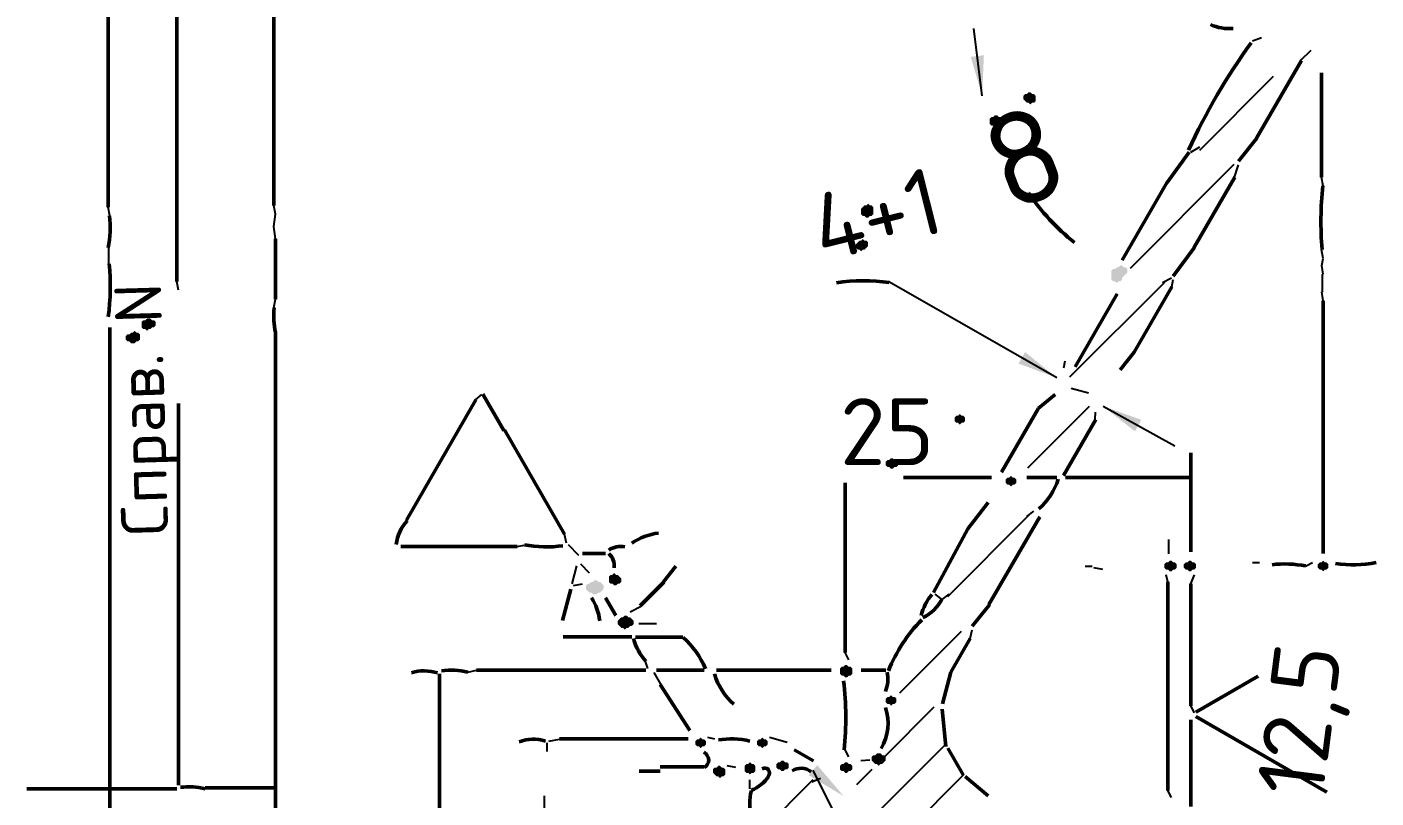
# Model space of a CAD drawing. Header units: millimetres. Extents: x -6 to 427, y -3 to 297.
# Drawn here: x -6.3 to 94.5, y 172.8 to 230.4 of the extents above; entities that cross this region are included whole.
import ezdxf

# ---------------------------------------------------------------- set-up
doc = ezdxf.new("R2010")
doc.units = ezdxf.units.MM
for name, color, linetype, lineweight in [('DIMS', 4, 'Continuous', 25), ('MAIN', 7, 'Continuous', 50), ('TEXT', 7, 'Continuous', 25), ('THIN', 3, 'Continuous', 25)]:
    doc.layers.add(name, color=color, linetype=linetype, lineweight=lineweight)
doc.styles.add('ESKD', font='isocpeur.ttf', dxfattribs={"oblique": 15})
doc.dimstyles.new('ESKD', dxfattribs={"dimtxt": 5, "dimasz": 3, "dimexe": 2, "dimexo": 0, "dimgap": 1, "dimtad": 1, "dimtxsty": 'ESKD', "dimcen": 2.5, "dimclrd": 256, "dimclre": 256, "dimclrt": 256, "dimadec": 0, "dimazin": 3, "dimtfac": 1, "dimtmove": 0, "dimatfit": 3, "dimlwd": 25, "dimlwe": 25})

# ---------------------------------------------------------------- blocks, each defined once
blk = doc.blocks.new('_CLOSEDFILLED')
at = {"color": 0, "linetype": 'BYBLOCK'}
blk.add_solid([(-1, 0.164), (0, 0), (-1, -0.164)], dxfattribs=at)
blk = doc.blocks.new('*D7')
at = {"lineweight": 25}
for p, q in [((52.47, 174.89), (69.51, 140.41)), ((69.51, 140.41), (79.51, 140.41))]:
    blk.add_line(p, q, dxfattribs=at)
at = {"layer": 'Defpoints'}
for p in [(6.2, 214.1), (54.76, 172.95)]:
    blk.add_point(p, dxfattribs=at)
at = {"layer": 'DIMS', "xscale": 3, "yscale": 3, "rotation": -40.27334355737531}
blk.add_blockref('_CLOSEDFILLED', (54.76, 172.95), dxfattribs=at)
at = {"layer": 'DIMS', "insert": (74.51, 143.91), "char_height": 5, "attachment_point": 5, "style": 'ESKD'}
blk.add_mtext('R7', dxfattribs=at)

msp = doc.modelspace()

# ---------------------------------------------------------------- hatches: boundary and pattern name
at = {"layer": 'DIMS'}
h = msp.add_hatch(color=256, dxfattribs=at)
h.dxf.hatch_style = 1
h.paths.add_polyline_path([(68.584, 225.54), (68.452, 225.408), (68.32, 225.408), (68.188, 225.276), (68.188, 225.012), (68.452, 224.748), (68.584, 224.748), (68.715, 224.616), (68.847, 224.748), (68.979, 224.748), (69.111, 224.88), (69.111, 225.276), (68.979, 225.408), (68.847, 225.408), (68.715, 225.54)])
h = msp.add_hatch(color=256, dxfattribs=at)
h.dxf.hatch_style = 1
h.paths.add_polyline_path([(66.08, 223.823), (65.948, 223.691), (65.816, 223.691), (65.685, 223.559), (65.685, 223.163), (65.816, 223.031), (65.948, 223.031), (66.08, 222.899), (66.212, 222.899), (66.344, 223.031), (66.475, 223.031), (66.607, 223.163), (66.607, 223.559), (66.475, 223.691), (66.344, 223.691), (66.212, 223.823)])
h = msp.add_hatch(color=256, dxfattribs=at)
h.dxf.hatch_style = 1
h.paths.add_polyline_path([(56.593, 217.219), (56.461, 217.087), (56.329, 217.087), (56.066, 216.823), (56.066, 216.426), (56.198, 216.294), (56.329, 216.294), (56.461, 216.162), (56.593, 216.162), (56.725, 216.294), (56.856, 216.294), (56.988, 216.426), (56.988, 216.955), (56.856, 217.087), (56.725, 217.087)])
h = msp.add_hatch(color=256, dxfattribs=at)
h.dxf.hatch_style = 1
h.paths.add_polyline_path([(56.198, 214.577), (56.066, 214.445), (55.934, 214.445), (55.671, 214.181), (55.671, 213.917), (55.802, 213.785), (55.934, 213.785), (56.066, 213.652), (56.198, 213.785), (56.329, 213.785), (56.593, 214.049), (56.593, 214.313), (56.461, 214.445), (56.329, 214.445)])
h = msp.add_hatch(color=256, dxfattribs=at)
h.dxf.hatch_style = 1
h.paths.add_polyline_path([(75.435, 212.596), (75.304, 212.464), (75.172, 212.464), (75.04, 212.332), (74.908, 212.332), (74.776, 212.199), (74.776, 211.539), (74.908, 211.407), (75.04, 211.407), (75.172, 211.275), (75.304, 211.407), (75.435, 211.407), (75.567, 211.539), (75.567, 211.671), (75.962, 212.067), (75.962, 212.332), (75.831, 212.464), (75.699, 212.464), (75.567, 212.596)])
h = msp.add_hatch(color=256, dxfattribs=at)
h.dxf.hatch_style = 1
h.paths.add_polyline_path([(1.779, 207.708), (1.647, 207.576), (1.515, 207.576), (1.384, 207.444), (1.252, 207.444), (1.12, 207.312), (1.12, 207.048), (1.252, 206.916), (1.384, 206.916), (1.515, 206.784), (1.779, 206.784), (1.911, 206.916), (2.042, 206.916), (2.174, 207.048), (2.174, 207.444), (2.042, 207.576), (1.911, 207.576)])
h = msp.add_hatch(color=256, dxfattribs=at)
h.dxf.hatch_style = 1
h.paths.add_polyline_path([(2.701, 208.633), (2.569, 208.501), (2.438, 208.501), (2.306, 208.369), (2.306, 207.973), (2.438, 207.841), (2.569, 207.841), (2.701, 207.708), (2.833, 207.841), (2.965, 207.841), (3.096, 207.973), (3.228, 207.973), (3.36, 208.105), (3.36, 208.369), (3.228, 208.501), (3.096, 208.501), (2.965, 208.633)])
h = msp.add_hatch(color=256, dxfattribs=at)
h.dxf.hatch_style = 1
h.paths.add_polyline_path([(63.445, 201.5), (63.313, 201.368), (63.181, 201.368), (63.049, 201.236), (63.049, 200.972), (63.181, 200.84), (63.313, 200.84), (63.445, 200.708), (63.576, 200.84), (63.708, 200.84), (63.84, 200.972), (63.84, 201.236), (63.708, 201.368), (63.576, 201.368)])
h = msp.add_hatch(color=256, dxfattribs=at)
h.dxf.hatch_style = 1
h.paths.add_polyline_path([(58.306, 198.198), (58.174, 198.066), (58.042, 198.066), (57.911, 197.934), (57.911, 197.67), (58.042, 197.538), (58.174, 197.538), (58.306, 197.406), (58.438, 197.406), (58.569, 197.538), (58.701, 197.538), (58.833, 197.67), (58.833, 197.934), (58.701, 198.066), (58.569, 198.066), (58.438, 198.198)])
h = msp.add_hatch(color=256, dxfattribs=at)
h.dxf.hatch_style = 1
h.paths.add_polyline_path([(67.266, 196.877), (67.134, 196.745), (67.002, 196.745), (66.871, 196.613), (66.871, 196.349), (67.002, 196.217), (67.134, 196.217), (67.266, 196.085), (67.398, 196.217), (67.529, 196.217), (67.661, 196.349), (67.661, 196.613), (67.529, 196.745), (67.398, 196.745)])
h = msp.add_hatch(color=256, dxfattribs=at)
h.dxf.hatch_style = 1
h.paths.add_polyline_path([(79.125, 190.537), (78.993, 190.405), (78.861, 190.405), (78.729, 190.273), (78.729, 190.009), (78.861, 189.877), (78.993, 189.877), (79.125, 189.744), (79.256, 189.744), (79.388, 189.877), (79.52, 189.877), (79.652, 190.009), (79.652, 190.273), (79.52, 190.405), (79.388, 190.405), (79.256, 190.537)])
h = msp.add_hatch(color=256, dxfattribs=at)
h.dxf.hatch_style = 1
h.paths.add_polyline_path([(80.574, 190.537), (80.442, 190.405), (80.311, 190.405), (80.179, 190.273), (80.179, 190.009), (80.311, 189.877), (80.442, 189.877), (80.574, 189.744), (80.706, 189.744), (80.838, 189.877), (80.969, 189.877), (81.101, 190.009), (81.101, 190.273), (80.969, 190.405), (80.838, 190.405), (80.706, 190.537)])
h = msp.add_hatch(color=256, dxfattribs=at)
h.dxf.hatch_style = 1
h.paths.add_polyline_path([(90.588, 190.537), (90.456, 190.405), (90.325, 190.405), (90.193, 190.273), (90.193, 190.009), (90.325, 189.877), (90.456, 189.877), (90.588, 189.744), (90.72, 189.877), (90.852, 189.877), (90.984, 190.009), (90.984, 190.273), (90.852, 190.405), (90.72, 190.405)])
h = msp.add_hatch(color=256, dxfattribs=at)
h.dxf.hatch_style = 1
h.paths.add_polyline_path([(37.619, 189.612), (37.487, 189.48), (37.355, 189.48), (37.224, 189.348), (37.224, 188.952), (37.355, 188.82), (37.487, 188.82), (37.619, 188.688), (37.751, 188.688), (37.882, 188.82), (38.014, 188.82), (38.146, 188.952), (38.146, 189.216), (37.882, 189.48), (37.751, 189.48)])
h = msp.add_hatch(color=256, dxfattribs=at)
h.dxf.hatch_style = 1
h.paths.add_polyline_path([(36.169, 189.084), (36.038, 188.952), (35.906, 188.952), (35.774, 188.82), (35.642, 188.82), (35.511, 188.688), (35.511, 188.424), (35.774, 188.159), (35.906, 188.159), (36.038, 188.027), (36.301, 188.027), (36.433, 188.159), (36.565, 188.159), (36.828, 188.424), (36.828, 188.688), (36.565, 188.952), (36.433, 188.952), (36.301, 189.084)])
h = msp.add_hatch(color=256, dxfattribs=at)
h.dxf.hatch_style = 1
h.paths.add_polyline_path([(38.409, 186.442), (38.278, 186.31), (38.146, 186.31), (37.882, 186.046), (37.882, 185.782), (38.146, 185.518), (38.278, 185.518), (38.409, 185.386), (38.541, 185.518), (38.673, 185.518), (38.805, 185.65), (38.936, 185.65), (39.068, 185.782), (39.068, 186.046), (38.805, 186.31), (38.673, 186.31), (38.541, 186.442)])
h = msp.add_hatch(color=256, dxfattribs=at)
h.dxf.hatch_style = 1
h.paths.add_polyline_path([(54.88, 182.744), (54.748, 182.612), (54.616, 182.612), (54.485, 182.48), (54.485, 182.083), (54.616, 181.951), (54.748, 181.951), (54.88, 181.819), (55.012, 181.819), (55.144, 181.951), (55.275, 181.951), (55.407, 182.083), (55.407, 182.48), (55.275, 182.612), (55.144, 182.612), (55.012, 182.744)])
h = msp.add_hatch(color=256, dxfattribs=at)
h.dxf.hatch_style = 1
h.paths.add_polyline_path([(58.306, 180.498), (58.174, 180.366), (58.042, 180.366), (57.911, 180.234), (57.911, 179.97), (58.042, 179.838), (58.174, 179.838), (58.306, 179.706), (58.438, 179.838), (58.569, 179.838), (58.701, 179.97), (58.701, 180.234), (58.569, 180.366), (58.438, 180.366)])
h = msp.add_hatch(color=256, dxfattribs=at)
h.dxf.hatch_style = 1
h.paths.add_polyline_path([(44.075, 177.328), (43.944, 177.196), (43.812, 177.196), (43.68, 177.064), (43.68, 176.8), (43.812, 176.668), (43.944, 176.668), (44.075, 176.536), (44.207, 176.668), (44.339, 176.668), (44.471, 176.8), (44.471, 177.064), (44.339, 177.196), (44.207, 177.196)])
h = msp.add_hatch(color=256, dxfattribs=at)
h.dxf.hatch_style = 1
h.paths.add_polyline_path([(48.687, 177.328), (48.555, 177.196), (48.424, 177.196), (48.292, 177.064), (48.292, 176.8), (48.424, 176.668), (48.555, 176.668), (48.687, 176.536), (48.819, 176.668), (48.951, 176.668), (49.082, 176.8), (49.082, 177.064), (48.951, 177.196), (48.819, 177.196)])
h = msp.add_hatch(color=256, dxfattribs=at)
h.dxf.hatch_style = 1
h.paths.add_polyline_path([(47.765, 175.479), (47.633, 175.347), (47.501, 175.347), (47.369, 175.215), (47.369, 174.819), (47.501, 174.686), (47.633, 174.686), (47.765, 174.554), (47.896, 174.686), (48.028, 174.686), (48.16, 174.819), (48.16, 175.215), (48.028, 175.347), (47.896, 175.347)])
h = msp.add_hatch(color=256, dxfattribs=at)
h.dxf.hatch_style = 1
h.paths.add_polyline_path([(50.136, 175.611), (50.005, 175.479), (49.873, 175.479), (49.741, 175.347), (49.741, 175.083), (49.873, 174.951), (50.005, 174.951), (50.136, 174.819), (50.268, 174.819), (50.4, 174.951), (50.532, 174.951), (50.664, 175.083), (50.664, 175.347), (50.532, 175.479), (50.4, 175.479), (50.268, 175.611)])
h = msp.add_hatch(color=256, dxfattribs=at)
h.dxf.hatch_style = 1
h.paths.add_polyline_path([(54.88, 175.479), (54.748, 175.347), (54.616, 175.347), (54.485, 175.215), (54.485, 174.951), (54.616, 174.819), (54.748, 174.819), (54.88, 174.686), (55.012, 174.686), (55.144, 174.819), (55.275, 174.819), (55.407, 174.951), (55.407, 175.215), (55.275, 175.347), (55.144, 175.347), (55.012, 175.479)])
h = msp.add_hatch(color=256, dxfattribs=at)
h.dxf.hatch_style = 1
h.paths.add_polyline_path([(57.252, 176.139), (57.12, 176.007), (56.988, 176.007), (56.856, 175.875), (56.856, 175.611), (57.12, 175.347), (57.252, 175.347), (57.384, 175.215), (57.515, 175.347), (57.647, 175.347), (57.911, 175.611), (57.911, 175.875), (57.779, 176.007), (57.647, 176.007), (57.515, 176.139)])
h = msp.add_hatch(color=256, dxfattribs=at)
h.dxf.hatch_style = 1
h.paths.add_polyline_path([(45.393, 175.215), (45.261, 175.083), (45.129, 175.083), (44.998, 174.951), (44.998, 174.686), (45.261, 174.422), (45.393, 174.422), (45.525, 174.29), (45.656, 174.422), (45.788, 174.422), (45.92, 174.554), (45.92, 174.951), (45.788, 175.083), (45.656, 175.083), (45.525, 175.215)])
at = {"layer": 'THIN'}
h = msp.add_hatch(dxfattribs=at)
h.set_pattern_fill('ANSI31', scale=0.808385)
h.set_pattern_definition([(45, (-0.9603, 0.9603), (-1.814877, 1.814877), [])])
h.paths.add_polyline_path([(52.376, 174.29), (48.292, 170.195), (48.555, 169.931), (52.64, 174.026)])
h.paths.add_polyline_path([(63.445, 185.386), (58.833, 180.763), (59.755, 179.97), (60.019, 179.442), (60.019, 178.517), (59.755, 177.989), (57.911, 176.139), (57.779, 175.743), (55.671, 173.894), (56.593, 173.101), (56.856, 172.573), (56.856, 171.781), (55.671, 170.195), (55.671, 169.403), (55.407, 168.875), (54.616, 168.214), (53.958, 168.082), (53.694, 168.214), (48.555, 163.063), (48.819, 162.799), (53.431, 167.422), (54.353, 167.686), (55.012, 167.554), (56.066, 166.497), (63.972, 174.422), (62.786, 175.347), (62.522, 175.875), (62.522, 176.536), (61.6, 177.328), (61.336, 177.857), (61.336, 178.781), (61.732, 179.442), (60.809, 180.234), (60.546, 180.763), (60.546, 181.687), (60.809, 182.215), (63.708, 185.121)])
h.paths.add_polyline_path([(68.452, 194.103), (62.391, 188.027), (62.654, 187.763), (68.715, 193.839)])
h.paths.add_polyline_path([(72.668, 202.425), (72.405, 201.765), (68.32, 197.67), (68.584, 197.406), (73.195, 202.029)])
h.paths.add_polyline_path([(86.635, 226.993), (81.101, 221.446), (82.024, 220.653), (82.287, 220.125), (82.287, 219.332), (82.024, 218.804), (75.962, 212.596), (76.885, 211.803), (77.148, 211.275), (77.148, 210.35), (76.885, 209.822), (71.482, 204.406), (72.009, 204.01), (72.273, 204.67), (78.861, 211.275), (77.939, 212.067), (77.675, 212.596), (77.675, 213.52), (77.939, 214.049), (83.868, 219.861), (84, 220.125), (83.078, 220.917), (82.814, 221.446), (82.814, 222.37), (83.078, 222.899), (86.899, 226.729)])

# ---------------------------------------------------------------- linework, layer by layer
at = {"layer": 'MAIN'}
for p, q in [((-0.198, 216.955), (-0.198, 287.886)), ((12.188, 217.087), (12.188, 282.074)), ((4.941, 211.407), (4.941, 278.243)), ((85.621, 222.114), (88.968, 227.91)), ((90.456, 219.2), (90.456, 226.993)), ((84.264, 220.389), (85.634, 222.106)), ((78.94, 218.804), (80.574, 221.049)), ((75.574, 212.988), (78.934, 218.808)), ((80.936, 213.921), (83.981, 219.196)), ((12.32, 210.086), (12.32, 214.577)), ((79.388, 211.803), (80.943, 213.917)), ((76.462, 206.124), (79.284, 211.01)), ((72.056, 205.026), (75.198, 210.468)), ((90.588, 191.065), (90.588, 209.954)), ((-0.066, 150.514), (-0.066, 207.973)), ((12.32, 151.043), (12.32, 207.576)), ((75.435, 204.803), (76.463, 206.123)), ((29.363, 200.275), (27.796, 202.99)), ((69.295, 201.897), (70.56, 202.953)), ((5.073, 173.762), (5.073, 202.293)), ((22.089, 193.579), (27.27, 202.553)), ((66.553, 197.142), (69.297, 201.896)), ((71.183, 196.898), (73.6, 201.084)), ((33.91, 192.523), (29.416, 200.307)), ((80.706, 191.197), (80.706, 198.594)), ((65.816, 196.745), (59.228, 196.745)), ((70.692, 196.758), (68.452, 196.758)), ((71.351, 196.745), (80.574, 196.745)), ((54.88, 183.668), (54.88, 196.349)), ((64.051, 192.915), (65.553, 194.896)), ((65.622, 187.256), (69.411, 193.818)), ((61.468, 188.159), (64.051, 192.915)), ((21.675, 191.594), (30.372, 191.594)), ((35.247, 191.065), (36.96, 191.065)), ((41.308, 188.952), (42.231, 190.141)), ((39.567, 187.156), (41.336, 188.925)), ((78.993, 173.366), (78.993, 188.952)), ((80.706, 179.706), (80.706, 188.82)), ((33.746, 186.059), (34.376, 188.411)), ((37.74, 186.436), (36.97, 187.769)), ((64.367, 185.65), (65.658, 187.235)), ((33.798, 184.857), (38.936, 184.857)), ((42.758, 184.818), (39.2, 184.818)), ((62.776, 182.221), (64.219, 184.72)), ((24.574, 139.815), (24.574, 182.083)), ((27.341, 182.348), (39.991, 182.348)), ((40.781, 182.348), (44.339, 182.348)), ((45.261, 182.348), (53.826, 182.348)), ((56.066, 182.348), (57.911, 182.348)), ((62.137, 179.835), (62.776, 182.218)), ((81.077, 179.219), (85.737, 181.91)), ((43.258, 177.857), (41.045, 181.291)), ((62.391, 176.668), (62.127, 179.442)), ((80.706, 172.177), (80.706, 178.649)), ((90.863, 173.252), (81.09, 178.894)), ((33.534, 177.236), (43.153, 177.236)), ((52.499, 175.594), (51.068, 176.42)), ((63.693, 174.545), (62.538, 176.545)), ((39.477, 174.826), (41.061, 174.826)), ((44.339, 175.136), (41.044, 175.136)), ((65.553, 172.969), (63.84, 174.422)), ((-6.259, 173.498), (4.941, 173.498)), ((7.049, 173.564), (12.189, 173.564))]:
    msp.add_line(p, q, dxfattribs=at)
for centre, radius, start, end in [((83.566, 233.673), 3.382, 245.62641, 275.11922), ((123.441, 201.557), 47.201, 144.10973, 155.40137), ((82.809, 227.765), 17.251, 214.38763, 231.24273), ((114.587, 215.877), 24.163, 173.66973, 184.95679), ((-7.674, 215.41), 7.628, 348.70691, 6.63206), ((-17.59, 211.035), 17.554, 352.56574, 5.51847), ((56.2, 196.759), 14.685, 82.28236, 97.76222), ((17.498, 208.819), 5.324, 173.48749, 193.49901), ((66.023, 198.164), 5.018, 311.44015, 342.10071), ((24.271, 191.47), 2.948, 135.92159, 174.46001), ((41.473, 188.152), 4.484, 97.10101, 124.39504), ((32.551, 200.232), 8.662, 259.04301, 278.21387), ((38.131, 189.873), 1.726, 80.81964, 121.92964), ((36.373, 190.151), 1.25, 353.46045, 47.07168), ((87.718, 182.069), 8.225, 79.11046, 96.60976), ((92.831, 199.129), 8.89, 261.51953, 281.08958), ((32.806, 185.674), 3.747, 5.65174, 33.97457), ((64.688, 185.307), 4.297, 140.93899, 164.67681), ((59.317, 189.127), 3.154, 295.77998, 331.97232), ((68.746, 178.099), 11.438, 135.42539, 158.35125), ((43.109, 185.871), 4.219, 195.82553, 222.30815), ((38.652, 180.066), 6.268, 22.53353, 48.93717), ((23.415, 178.96), 3.345, 72.491, 106.25654), ((25.424, 176.959), 5.403, 76.53315, 97.5872), ((49.774, 183.478), 4.873, 196.71175, 228.72336), ((31.837, 178.772), 23.086, 354.13276, 6.92703), ((55.341, 181.708), 2.72, 339.79052, 10.63406), ((54.539, 178.371), 3.545, 328.33678, 19.63299), ((31.57, 174.313), 2.887, 71.69503, 111.18763), ((46.366, 171.37), 5.857, 76.19665, 99.47992), ((44.032, 175.64), 0.647, 300.04696, 64.10411), ((46.953, 175.816), 2.59, 291.06675, 327.4369), ((48.873, 174.694), 0.352, 314.00841, 125.88176), ((51.577, 173.776), 1.254, 52.50815, 121.93671), ((5.809, 168.358), 5.286, 76.43533, 96.5434), ((50.975, 172.479), 3.234, 163.92744, 199.57057)]:
    msp.add_arc(centre, radius, start, end, dxfattribs=at)
at = {"layer": 'THIN'}
for p, q in [((85.318, 229.371), (85.976, 229.635)), ((88.934, 227.938), (89.687, 228.691)), ((80.706, 221.049), (81.365, 221.446)), ((83.974, 219.2), (84.264, 220.125)), ((90.588, 218.54), (90.456, 219.2)), ((-0.066, 216.294), (-0.198, 216.955)), ((12.32, 216.426), (12.188, 217.087)), ((12.188, 215.502), (12.32, 216.426)), ((12.32, 214.577), (12.188, 215.502)), ((-0.132, 212.724), (-0.132, 213.92)), ((90.588, 213.124), (90.456, 213.785)), ((90.483, 212.596), (90.588, 213.124)), ((90.588, 211.935), (90.483, 212.596)), ((90.536, 210.612), (90.536, 211.937)), ((5.073, 210.746), (4.941, 211.407)), ((78.598, 211.328), (79.256, 211.671)), ((79.283, 211.011), (79.388, 211.539)), ((12.188, 209.426), (12.32, 210.086)), ((90.588, 209.954), (90.483, 210.614)), ((71.219, 204.935), (71.324, 205.463)), ((27.262, 202.557), (27.736, 202.953)), ((73.054, 203.044), (71.756, 203.391)), ((73.564, 201.104), (73.591, 201.632)), ((68.452, 193.839), (68.979, 194.235)), ((30.372, 191.594), (30.899, 191.699)), ((34.061, 191.858), (33.903, 192.518)), ((34.984, 190.934), (34.192, 191.725)), ((79.059, 191.061), (79.059, 192.126)), ((34.476, 188.814), (34.833, 190.146)), ((35.774, 189.612), (35.115, 190.273)), ((72.8, 190.141), (73.327, 190.141)), ((74.118, 189.877), (73.459, 190.009)), ((85.318, 190.405), (85.845, 190.405)), ((89.271, 190.141), (89.798, 190.405)), ((34.588, 188.688), (35.247, 188.82)), ((78.993, 188.952), (78.861, 189.48)), ((80.706, 188.82), (80.969, 189.48)), ((62.127, 187.631), (61.6, 188.027)), ((62.127, 187.631), (62.654, 188.027)), ((38.805, 186.706), (39.595, 187.129)), ((39.46, 185.848), (40.784, 185.848)), ((64.209, 184.725), (64.367, 185.386)), ((55.144, 183.14), (54.88, 183.668)), ((40.122, 182.48), (39.964, 183.008)), ((26.682, 182.215), (27.341, 182.348)), ((41.098, 181.318), (40.596, 182.189)), ((80.969, 179.177), (80.706, 179.706)), ((32.612, 176.272), (32.612, 176.932)), ((32.744, 177.064), (33.534, 177.196)), ((45.129, 177.196), (44.602, 177.328)), ((50.534, 176.966), (49.212, 177.32)), ((55.144, 175.875), (54.88, 176.404)), ((56.051, 175.617), (56.71, 175.65)), ((46.711, 175.083), (46.052, 175.215)), ((47.765, 173.498), (47.765, 174.158)), ((52.376, 174.026), (53.035, 174.29)), ((32.414, 171.513), (32.414, 172.972)), ((79.256, 172.837), (78.993, 173.366))]:
    msp.add_line(p, q, dxfattribs=at)

# ---------------------------------------------------------------- texts
at = {"layer": 'TEXT', "style": 'ESKD'}
for s, height, rotation, p in [('8', 7, 21.29799, (67.092, 216.469)), ('4+1', 5, 14.06932, (53.129, 212.816)), ('Cпpaв. N', 3.5, 91.68056, (4.318, 192.327)), ('12,5', 5, 82.66542, (90.561, 172.755))]:
    msp.add_text(s, height=height, rotation=rotation, dxfattribs=at).set_placement(p)
msp.add_text('25', height=5, dxfattribs=at).set_placement((54.485, 197.679))

# ---------------------------------------------------------------- dimensions: what is measured, and where the dimension line sits
at = {"layer": 'DIMS'}
dim = msp.add_radius_dim(center=(6.202, 214.096), mpoint=(54.763, 172.952), text='R7', dimstyle='ESKD', override={"dimtih": 1, "dimtoh": 1}, dxfattribs=at)
dim.commit()
dim.dimension.update_dxf_attribs({"geometry": '*D7', "text_midpoint": (69.513, 140.41), "dimtype": 164})

# ---------------------------------------------------------------- leaders
for points in [[(65.115, 225.262), (64.499, 230.296)], [(70.682, 204.207), (58.184, 211.345)], [(74.144, 202.084), (79.514, 199.112)]]:
    msp.add_leader(points, dimstyle='ESKD', dxfattribs=at)

doc.saveas('drawing.dxf')
